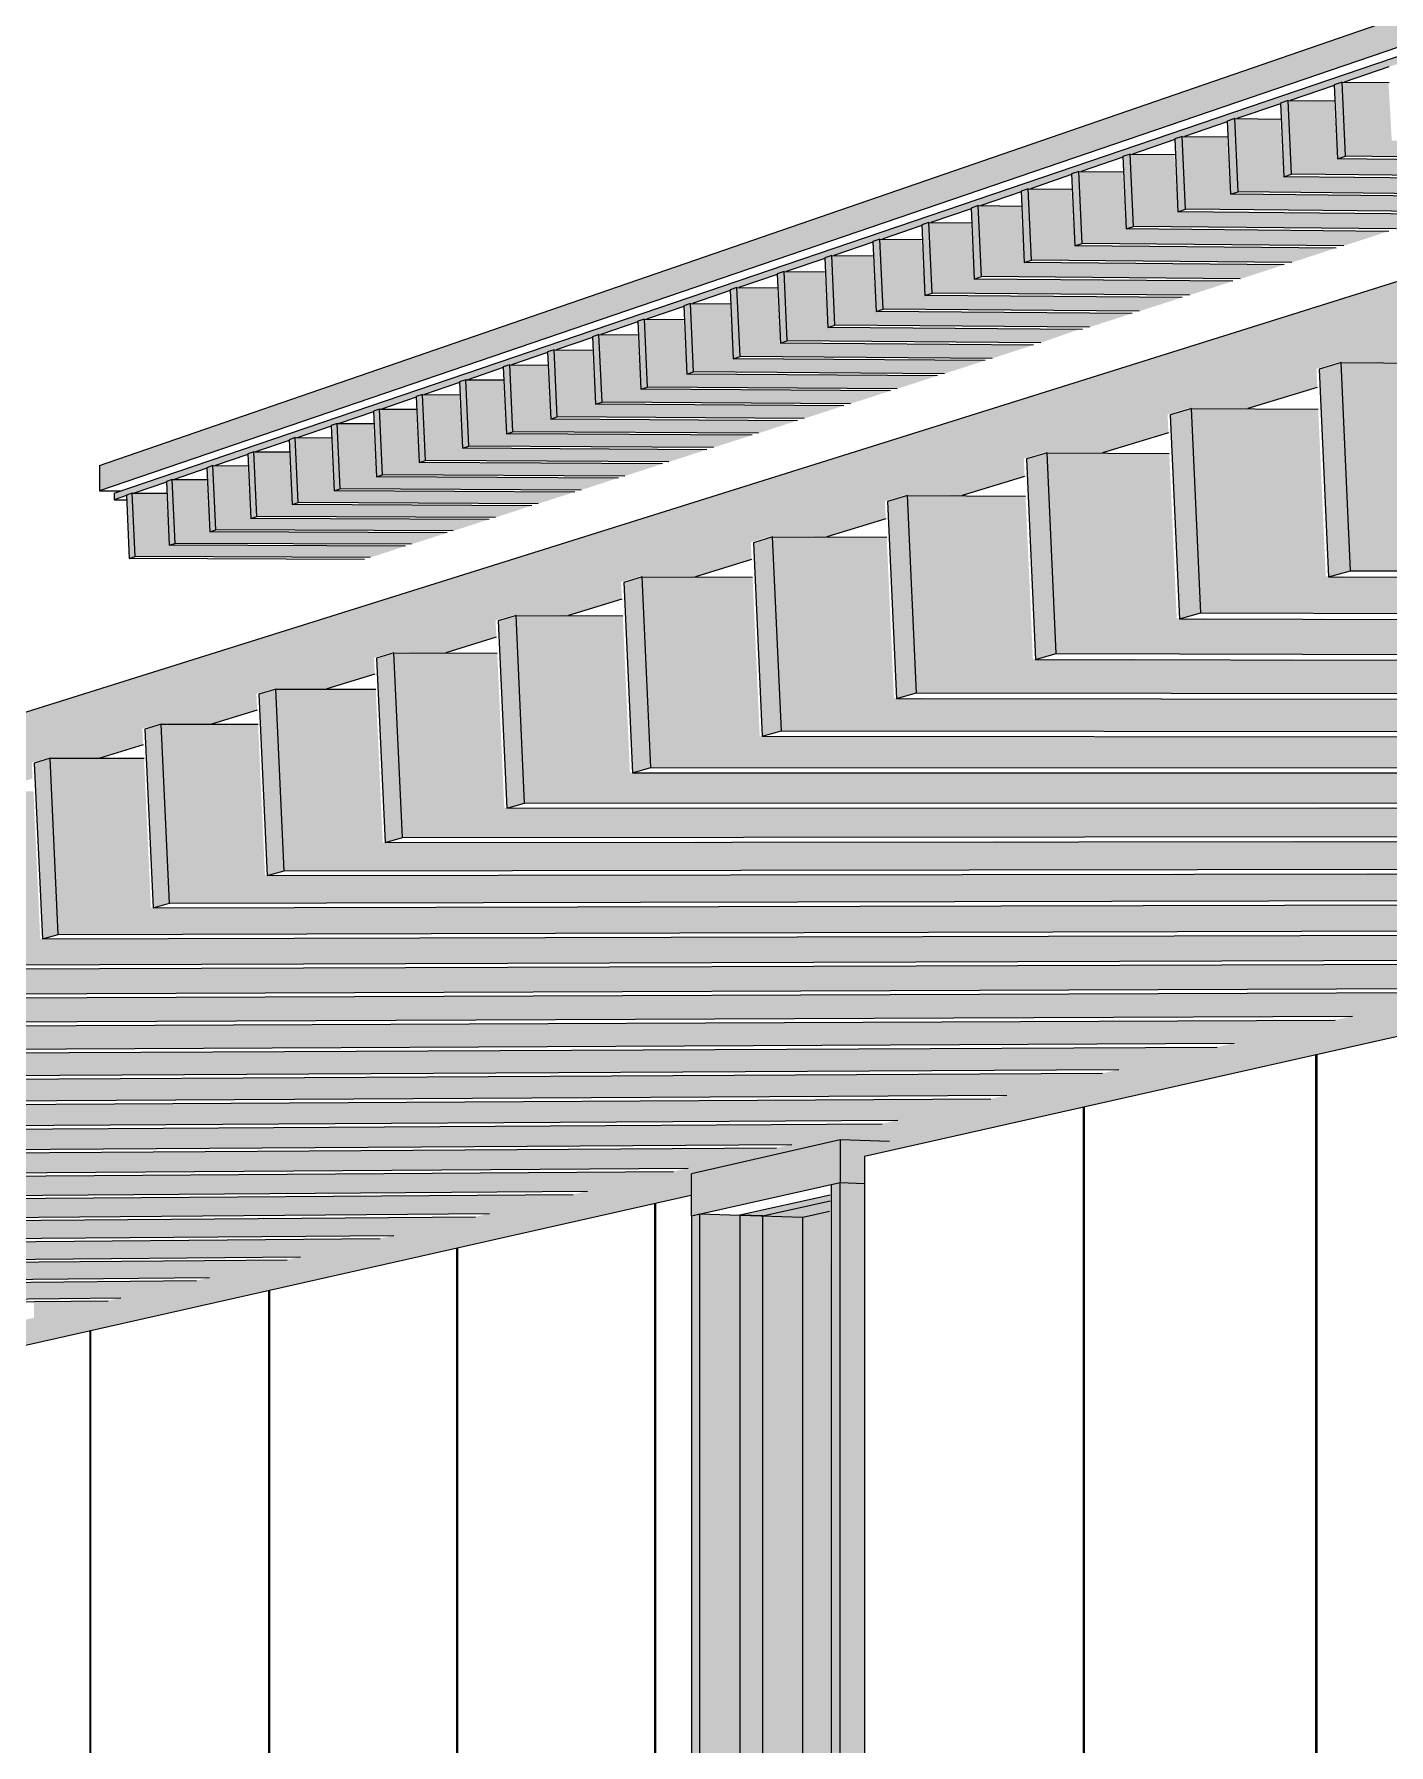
# Model space of a CAD drawing. Header units: inches. Extents: x 30681 to 92461, y -36095 to 66.
# Drawn here: x 30682.6339 to 30682.6865, y 60.0468 to 60.1133 of the extents above; entities that cross this region are included whole.
import ezdxf

# ---------------------------------------------------------------- set-up
doc = ezdxf.new("R2010")
doc.units = ezdxf.units.IN
doc.header["$MEASUREMENT"] = 0
for name, color, linetype, lineweight in [('A-CLNG', 13, 'Continuous', 13), ('A-GLAZ-CURT', 52, 'Continuous', 9), ('A-GLAZ-CWMG', 51, 'Continuous', 9), ('A-ROOF', 132, 'Continuous', 13), ('A-WALL-PATT', 111, 'Continuous', 13), ('L-SITE-WALL', 31, 'Continuous', 13), ('S-BEAM', 12, 'Continuous', 9)]:
    doc.layers.add(name, color=color, linetype=linetype, lineweight=lineweight)

# ---------------------------------------------------------------- blocks, each defined once
blk = doc.blocks.new('FP_13-Entrance - Xcel')
at = {"layer": 'A-WALL-PATT', "lineweight": 9}
for p, q in [((-2804.181589, 59.989916), (-2804.181589, 60.073654)), ((-2804.181541, 60.032228), (-2804.181541, 60.073665)), ((-2804.190626, 60.031334), (-2804.190626, 60.07162)), ((-2804.19058, 59.990194), (-2804.19058, 60.07163))]:
    blk.add_line(p, q, dxfattribs=at)
blk = doc.blocks.new('FP_30-Entrance - Xcel')
at = {"layer": 'A-WALL-PATT', "lineweight": 9}
for p, q in [((-2804.207281, 60.029693), (-2804.207281, 60.06787)), ((-2804.20724, 59.990707), (-2804.20724, 60.067879)), ((-2804.214971, 59.990945), (-2804.214971, 60.066139)), ((-2804.214932, 60.02894), (-2804.214932, 60.066148)), ((-2804.222278, 60.028216), (-2804.222278, 60.064494)), ((-2804.222241, 59.991169), (-2804.222241, 60.064502)), ((-2804.229231, 59.991385), (-2804.229231, 60.062929)), ((-2804.229196, 60.027535), (-2804.229196, 60.062937))]:
    blk.add_line(p, q, dxfattribs=at)

msp = doc.modelspace()

# ---------------------------------------------------------------- hatches: boundary and pattern name
at = {"layer": 'A-CLNG'}
msp.add_hatch(color=256, dxfattribs=at).paths.add_polyline_path([(30682.535861, 60.040375), (30682.544131, 60.042267), (30682.544131, 60.042759), (30682.56451, 60.047404), (30682.56589, 60.047346), (30682.56589, 60.047135), (30682.6594, 60.068212), (30682.6594, 60.069032), (30682.665182, 60.07035), (30682.667135, 60.070284), (30682.667135, 60.069929), (30682.703396, 60.078093), (30682.703668, 60.078117), (30682.704333, 60.078234), (30682.704333, 60.078156), (30682.704378, 60.078166), (30682.704378, 60.078277), (30682.805586, 60.101031), (30682.805794, 60.101034), (30682.805794, 60.101099), (30682.806697, 60.101331), (30682.806697, 60.102255), (30682.857817, 60.113867), (30682.857817, 60.114257), (30682.873855, 60.117912), (30682.875364, 60.117853), (30682.954906, 60.135921), (30682.954906, 60.136386), (30683.233541, 60.199932), (30683.233219, 60.199974), (30683.233219, 60.200511), (30683.228742, 60.199487), (30683.201492, 60.201623), (30683.201492, 60.193254), (30683.197036, 60.192235), (30683.171703, 60.194064), (30683.171703, 60.186441), (30683.167555, 60.185492), (30683.143943, 60.187066), (30683.143943, 60.180092), (30683.140072, 60.179207), (30683.118011, 60.180566), (30683.118011, 60.174161), (30683.11439, 60.173333), (30683.093733, 60.174513), (30683.093733, 60.168608), (30683.090339, 60.167832), (30683.070955, 60.16886), (30683.070955, 60.163399), (30683.067767, 60.162669), (30683.049542, 60.163567), (30683.049542, 60.158501), (30683.046542, 60.157815), (30683.029376, 60.158602), (30683.029376, 60.153889), (30683.026547, 60.153242), (30683.01035, 60.153933), (30683.01035, 60.149537), (30683.007679, 60.148927), (30682.99237, 60.149535), (30682.99237, 60.145425), (30682.989844, 60.144847), (30682.975353, 60.145385), (30682.975353, 60.141533), (30682.97296, 60.140986), (30682.959223, 60.141461), (30682.959223, 60.137844), (30682.956953, 60.137325), (30682.943913, 60.137745), (30682.943913, 60.134342), (30682.941756, 60.133849), (30682.929361, 60.134222), (30682.929361, 60.131014), (30682.927309, 60.130545), (30682.915513, 60.130876), (30682.915513, 60.127847), (30682.913559, 60.1274), (30682.902318, 60.127694), (30682.902318, 60.124829), (30682.900455, 60.124403), (30682.889732, 60.124664), (30682.889732, 60.12195), (30682.887954, 60.121544), (30682.877713, 60.121776), (30682.877713, 60.119202), (30682.876015, 60.118813), (30682.866225, 60.119019), (30682.866225, 60.116574), (30682.8646, 60.116202), (30682.855232, 60.116386), (30682.855232, 60.11406), (30682.853676, 60.113704), (30682.844703, 60.113867), (30682.844703, 60.111652), (30682.843212, 60.111311), (30682.834609, 60.111455), (30682.834609, 60.109343), (30682.833179, 60.109016), (30682.824924, 60.109144), (30682.824924, 60.107128), (30682.823552, 60.106814), (30682.815624, 60.106928), (30682.815624, 60.105001), (30682.814306, 60.104699), (30682.806686, 60.1048), (30682.806686, 60.102957), (30682.805419, 60.102667), (30682.79809, 60.102755), (30682.79809, 60.100991), (30682.79687, 60.100712), (30682.789816, 60.100789), (30682.789816, 60.099098), (30682.788641, 60.09883), (30682.781846, 60.098898), (30682.781846, 60.097275), (30682.780714, 60.097016), (30682.774163, 60.097076), (30682.774163, 60.095518), (30682.773003, 60.095269), (30682.766754, 60.09532), (30682.766754, 60.093824), (30682.765701, 60.093583), (30682.759603, 60.093627), (30682.759603, 60.092188), (30682.758586, 60.091956), (30682.752697, 60.091994), (30682.752697, 60.090609), (30682.751714, 60.090384), (30682.746023, 60.090416), (30682.746023, 60.089082), (30682.745074, 60.088865), (30682.739571, 60.088892), (30682.739571, 60.087607), (30682.738488, 60.087397), (30682.733329, 60.087419), (30682.733329, 60.086179), (30682.73244, 60.085976), (30682.727287, 60.085993), (30682.727287, 60.084797), (30682.726427, 60.0846), (30682.721436, 60.084614), (30682.721418, 60.083455), (30682.720602, 60.083268), (30682.715767, 60.083269), (30682.715767, 60.082162), (30682.714959, 60.081977), (30682.710271, 60.081984), (30682.710271, 60.080905), (30682.709487, 60.080726), (30682.70494, 60.08073), (30682.70494, 60.079686), (30682.704181, 60.079512), (30682.699768, 60.079513), (30682.699768, 60.078503), (30682.699031, 60.078335), (30682.694748, 60.078333), (30682.694748, 60.077355), (30682.694032, 60.077191), (30682.689872, 60.077178), (30682.689872, 60.07624), (30682.689176, 60.076081), (30682.685135, 60.076075), (30682.685125, 60.075154), (30682.684458, 60.075002), (30682.68053, 60.074994), (30682.68053, 60.074103), (30682.679873, 60.073953), (30682.676053, 60.073944), (30682.676053, 60.073079), (30682.675413, 60.072933), (30682.671697, 60.072922), (30682.671697, 60.072083), (30682.671075, 60.071941), (30682.667459, 60.071929), (30682.667459, 60.071114), (30682.666854, 60.070975), (30682.663334, 60.07096), (30682.663334, 60.07017), (30682.662744, 60.070035), (30682.659316, 60.070021), (30682.659316, 60.069251), (30682.658742, 60.06912), (30682.655402, 60.069104), (30682.655402, 60.068356), (30682.654843, 60.068228), (30682.651588, 60.068212), (30682.651588, 60.067484), (30682.651043, 60.067359), (30682.647871, 60.067342), (30682.647871, 60.066633), (30682.647339, 60.066512), (30682.644245, 60.066494), (30682.644245, 60.065804), (30682.643727, 60.065686), (30682.640709, 60.065667), (30682.640709, 60.064996), (30682.640204, 60.06488), (30682.637259, 60.06486), (30682.637259, 60.064206), (30682.636765, 60.064094), (30682.633892, 60.064073), (30682.633892, 60.063436), (30682.63341, 60.063326), (30682.630604, 60.063305), (30682.630604, 60.062684), (30682.630133, 60.062577), (30682.627393, 60.062556), (30682.627393, 60.06195), (30682.626934, 60.061845), (30682.624257, 60.061823), (30682.624257, 60.061233), (30682.623808, 60.06113), (30682.621193, 60.061108), (30682.621193, 60.060532), (30682.620754, 60.060431), (30682.618197, 60.060393), (30682.618197, 60.059847), (30682.617769, 60.059749), (30682.615269, 60.059726), (30682.615269, 60.059177), (30682.61485, 60.059081), (30682.612406, 60.059059), (30682.612406, 60.058522), (30682.611996, 60.058428), (30682.609606, 60.058406), (30682.609606, 60.057882), (30682.609204, 60.05779), (30682.606866, 60.057767), (30682.606866, 60.057255), (30682.606473, 60.057165), (30682.604184, 60.057142), (30682.604184, 60.056642), (30682.6038, 60.056554), (30682.60156, 60.056531), (30682.60156, 60.056042), (30682.601184, 60.055956), (30682.59899, 60.055932), (30682.598984, 60.055453), (30682.598622, 60.05537), (30682.596474, 60.055346), (30682.596474, 60.054878), (30682.596114, 60.054796), (30682.59398, 60.054772), (30682.59398, 60.054308), (30682.593657, 60.054234), (30682.591596, 60.054211), (30682.591596, 60.053763), (30682.59125, 60.053683), (30682.58923, 60.05363), (30682.58923, 60.053222), (30682.588891, 60.053144), (30682.586912, 60.05312), (30682.586912, 60.052691), (30682.586579, 60.052615), (30682.584639, 60.052592), (30682.584639, 60.052171), (30682.584313, 60.052097), (30682.582371, 60.052073), (30682.582371, 60.051653), (30682.582091, 60.051589), (30682.580225, 60.051549), (30682.580225, 60.051162), (30682.579912, 60.05109), (30682.578082, 60.051036), (30682.578082, 60.050672), (30682.577774, 60.050601), (30682.575979, 60.050578), (30682.575979, 60.050191), (30682.575677, 60.050122), (30682.573916, 60.050099), (30682.573916, 60.049719), (30682.57362, 60.049651), (30682.571891, 60.049628), (30682.571891, 60.049256), (30682.5716, 60.049189), (30682.569904, 60.049166), (30682.569904, 60.048801), (30682.569618, 60.048736), (30682.566037, 60.048687), (30682.566037, 60.047917), (30682.565762, 60.047854), (30682.564156, 60.047831), (30682.564156, 60.047487), (30682.563886, 60.047425), (30682.562308, 60.047402), (30682.562308, 60.047064), (30682.562043, 60.047003), (30682.560493, 60.046981), (30682.560493, 60.046649), (30682.560232, 60.046589), (30682.556957, 60.046537), (30682.556957, 60.04584), (30682.556705, 60.045783), (30682.553541, 60.045735), (30682.553541, 60.045059), (30682.553298, 60.045003), (30682.551877, 60.044962), (30682.551877, 60.044678), (30682.551638, 60.044624), (30682.548631, 60.044577), (30682.548631, 60.043936), (30682.5484, 60.043883), (30682.547048, 60.043832), (30682.547048, 60.043574), (30682.546821, 60.043522), (30682.543959, 60.043476), (30682.543959, 60.042868), (30682.543739, 60.042817), (30682.542452, 60.042796), (30682.542452, 60.042523), (30682.542236, 60.042473), (30682.538073, 60.042374), (30682.538073, 60.041521), (30682.537867, 60.041474), (30682.535861, 60.04144), (30682.535861, 60.040858)], flags=0)
at = {"layer": 'A-GLAZ-CURT', "transparency": 33554458}
msp.add_hatch(color=256, dxfattribs=at).paths.add_polyline_path([(30682.661322, 60.031148), (30682.664844, 60.031508), (30682.664828, 60.068201), (30682.661322, 60.067399), (30682.661322, 60.031511)], flags=0)
at = {"layer": 'A-GLAZ-CWMG'}
for points in [[(30682.659434, 60.067399), (30682.665216, 60.068686), (30682.665216, 60.070346), (30682.659434, 60.069028), (30682.659434, 60.068208)], [(30682.666162, 60.068656), (30682.666162, 60.069704), (30682.667135, 60.069929), (30682.667135, 60.070284), (30682.665216, 60.070346), (30682.665216, 60.068686)], [(30682.664872, 60.030677), (30682.665216, 60.030711), (30682.665216, 60.068686), (30682.664872, 60.068609), (30682.664872, 60.033231)], [(30682.666162, 60.030698), (30682.666162, 60.068656), (30682.665216, 60.068686), (30682.665216, 60.030711)], [(30682.659434, 60.030136), (30682.659766, 60.030169), (30682.659766, 60.067473), (30682.659434, 60.067399), (30682.659434, 60.033236)], [(30682.659766, 60.030985), (30682.661322, 60.031148), (30682.661322, 60.067425), (30682.659766, 60.067473), (30682.659766, 60.031101)], [(30682.661322, 60.031148), (30682.662987, 60.031323), (30682.66301, 60.03181), (30682.663154, 60.031885), (30682.663763, 60.03195), (30682.663763, 60.067351), (30682.661322, 60.067399), (30682.661322, 60.031461)]]:
    msp.add_hatch(color=256, dxfattribs=at).paths.add_polyline_path(points, flags=0)
at = {"layer": 'A-ROOF'}
h = msp.add_hatch(color=256, dxfattribs=at)
h.paths.add_polyline_path([(30682.636432, 60.095569), (30682.804873, 60.153081), (30682.804873, 60.154642), (30682.636432, 60.096544)], flags=0)
h.paths.add_polyline_path([(30683.464938, 60.378452), (30683.742189, 60.473116), (30683.742189, 60.477942), (30683.458749, 60.380178)], flags=0)
h = msp.add_hatch(color=256, dxfattribs=at)
h.paths.add_polyline_path([(30682.636997, 60.095215), (30682.804872, 60.152206), (30682.804872, 60.152613), (30682.636997, 60.095469)], flags=0)
h.paths.add_polyline_path([(30683.468441, 60.377478), (30683.475295, 60.379805), (30683.475293, 60.379905), (30683.478863, 60.381117), (30683.479042, 60.381077), (30683.500377, 60.38832), (30683.500374, 60.388422), (30683.504107, 60.389689), (30683.504287, 60.389647), (30683.526609, 60.397226), (30683.526606, 60.39733), (30683.530512, 60.398656), (30683.530692, 60.398612), (30683.554072, 60.406549), (30683.554069, 60.406656), (30683.558161, 60.408045), (30683.558342, 60.407998), (30683.582856, 60.416321), (30683.582853, 60.41643), (30683.587144, 60.417887), (30683.587325, 60.417838), (30683.613057, 60.426573), (30683.613054, 60.426685), (30683.61756, 60.428215), (30683.617741, 60.428163), (30683.644784, 60.437344), (30683.644781, 60.437459), (30683.649517, 60.439067), (30683.649698, 60.439012), (30683.678154, 60.448673), (30683.678151, 60.448791), (30683.683136, 60.450484), (30683.683316, 60.450425), (30683.713299, 60.460604), (30683.713296, 60.460725), (30683.71855, 60.462509), (30683.718729, 60.462448), (30683.742277, 60.470442), (30683.742277, 60.4717), (30683.46681, 60.377933)], flags=0)
msp.add_hatch(color=256, dxfattribs=at).paths.add_polyline_path([(30682.53673, 60.054951), (30682.537115, 60.054955), (30682.537291, 60.055009), (30682.537271, 60.055408), (30682.537533, 60.055488), (30682.538912, 60.055502), (30682.539107, 60.055562), (30682.539087, 60.055965), (30682.539354, 60.056047), (30682.540746, 60.05606), (30682.54096, 60.056125), (30682.54094, 60.056533), (30682.541212, 60.056616), (30682.542617, 60.05663), (30682.542851, 60.056701), (30682.542831, 60.057113), (30682.543108, 60.057198), (30682.544527, 60.057211), (30682.544781, 60.057288), (30682.544761, 60.057704), (30682.545044, 60.057791), (30682.546476, 60.057804), (30682.546752, 60.057888), (30682.546731, 60.058308), (30682.54702, 60.058397), (30682.548466, 60.05841), (30682.548764, 60.0585), (30682.548743, 60.058925), (30682.549038, 60.059016), (30682.550498, 60.059028), (30682.550819, 60.059126), (30682.550798, 60.059555), (30682.5511, 60.059648), (30682.552574, 60.05966), (30682.552919, 60.059765), (30682.552897, 60.060199), (30682.553206, 60.060293), (30682.554694, 60.060305), (30682.555064, 60.060418), (30682.555043, 60.060856), (30682.555358, 60.060953), (30682.556861, 60.060964), (30682.557257, 60.061085), (30682.557235, 60.061529), (30682.557558, 60.061627), (30682.559076, 60.061638), (30682.559499, 60.061767), (30682.559477, 60.062216), (30682.559806, 60.062317), (30682.56134, 60.062328), (30682.561791, 60.062465), (30682.561769, 60.062918), (30682.562106, 60.063022), (30682.563656, 60.063032), (30682.564136, 60.063178), (30682.564114, 60.063637), (30682.564459, 60.063743), (30682.566024, 60.063753), (30682.566535, 60.063909), (30682.566513, 60.064373), (30682.566866, 60.064481), (30682.568448, 60.06449), (30682.568991, 60.064656), (30682.568968, 60.065125), (30682.569329, 60.065236), (30682.570927, 60.065245), (30682.571504, 60.065421), (30682.571481, 60.065896), (30682.57185, 60.066009), (30682.573466, 60.066018), (30682.574077, 60.066204), (30682.574054, 60.066685), (30682.574433, 60.066801), (30682.576066, 60.066809), (30682.576713, 60.067006), (30682.57669, 60.067492), (30682.577077, 60.067611), (30682.578728, 60.067619), (30682.579414, 60.067828), (30682.57939, 60.06832), (30682.579787, 60.068442), (30682.581456, 60.068449), (30682.582181, 60.06867), (30682.582157, 60.069169), (30682.582564, 60.069293), (30682.584252, 60.0693), (30682.585018, 60.069533), (30682.584994, 60.070038), (30682.585412, 60.070166), (30682.587118, 60.070172), (30682.587928, 60.070419), (30682.587903, 60.07093), (30682.588331, 60.071061), (30682.590057, 60.071067), (30682.590912, 60.071327), (30682.590887, 60.071845), (30682.591327, 60.07198), (30682.593073, 60.071984), (30682.593975, 60.072259), (30682.59395, 60.072784), (30682.5944, 60.072922), (30682.596167, 60.072926), (30682.597118, 60.073215), (30682.597093, 60.073747), (30682.597556, 60.073889), (30682.599343, 60.073892), (30682.600346, 60.074198), (30682.60032, 60.074737), (30682.600796, 60.074882), (30682.602604, 60.074885), (30682.603662, 60.075207), (30682.603636, 60.075753), (30682.604124, 60.075903), (30682.605954, 60.075904), (30682.607069, 60.076244), (30682.607042, 60.076797), (30682.607544, 60.076951), (30682.609397, 60.076952), (30682.610571, 60.077309), (30682.610544, 60.077871), (30682.611061, 60.078029), (30682.612936, 60.078029), (30682.614173, 60.078405), (30682.614146, 60.078975), (30682.614677, 60.079138), (30682.616575, 60.079137), (30682.617878, 60.079533), (30682.617851, 60.080111), (30682.618397, 60.080278), (30682.62032, 60.080276), (30682.621691, 60.080694), (30682.621664, 60.08128), (30682.622226, 60.081452), (30682.624173, 60.081449), (30682.625618, 60.081888), (30682.62559, 60.082483), (30682.626169, 60.082661), (30682.628141, 60.082656), (30682.629662, 60.083119), (30682.629634, 60.083723), (30682.63023, 60.083906), (30682.632229, 60.0839), (30682.63383, 60.084387), (30682.633801, 60.085001), (30682.634416, 60.085189), (30682.636445, 60.085183), (30682.638127, 60.085695), (30682.638097, 60.086318), (30682.638732, 60.086512), (30682.640792, 60.086506), (30682.642559, 60.087044), (30682.642529, 60.087676), (30682.643184, 60.087877), (30682.645276, 60.087871), (30682.647133, 60.088436), (30682.647103, 60.089078), (30682.647778, 60.089286), (30682.649904, 60.089279), (30682.651855, 60.089873), (30682.651825, 60.090526), (30682.652523, 60.09074), (30682.654683, 60.090733), (30682.656734, 60.091358), (30682.656703, 60.092022), (30682.657424, 60.092243), (30682.65962, 60.092236), (30682.661776, 60.092892), (30682.661745, 60.093567), (30682.662491, 60.093796), (30682.664723, 60.093789), (30682.666991, 60.094479), (30682.666959, 60.095166), (30682.667731, 60.095402), (30682.670001, 60.095395), (30682.672387, 60.096121), (30682.672355, 60.09682), (30682.673153, 60.097065), (30682.675462, 60.097057), (30682.677974, 60.097821), (30682.677942, 60.098532), (30682.678768, 60.098786), (30682.681118, 60.098778), (30682.683762, 60.099583), (30682.683729, 60.100307), (30682.684586, 60.100569), (30682.686978, 60.100561), (30682.689763, 60.101409), (30682.689729, 60.102146), (30682.690618, 60.102419), (30682.693053, 60.10241), (30682.695987, 60.103303), (30682.695953, 60.104054), (30682.696876, 60.104337), (30682.69941, 60.104345), (30682.702449, 60.10527), (30682.702414, 60.106035), (30682.703372, 60.106329), (30682.705899, 60.106319), (30682.709161, 60.107312), (30682.709126, 60.108092), (30682.710122, 60.108398), (30682.712697, 60.108388), (30682.716139, 60.109436), (30682.716104, 60.110231), (30682.717139, 60.110549), (30682.719765, 60.110539), (30682.723399, 60.111645), (30682.723363, 60.112457), (30682.72444, 60.112787), (30682.727119, 60.112777), (30682.730958, 60.113945), (30682.730921, 60.114774), (30682.732043, 60.115118), (30682.734776, 60.115107), (30682.738835, 60.116343), (30682.738797, 60.117189), (30682.739968, 60.117547), (30682.74262, 60.117494), (30682.747051, 60.118843), (30682.747012, 60.119707), (30682.748233, 60.120081), (30682.750932, 60.120024), (30682.755627, 60.121453), (30682.755588, 60.122336), (30682.756863, 60.122727), (30682.759609, 60.122665), (30682.764588, 60.12418), (30682.764549, 60.125083), (30682.765882, 60.125492), (30682.768677, 60.125424), (30682.773962, 60.127032), (30682.773921, 60.127956), (30682.775317, 60.128384), (30682.778162, 60.128311), (30682.783775, 60.130019), (30682.783734, 60.130964), (30682.785196, 60.131413), (30682.788094, 60.131333), (30682.794062, 60.133149), (30682.79402, 60.134118), (30682.795553, 60.134588), (30682.798506, 60.134501), (30682.804856, 60.136434), (30682.804813, 60.137426), (30682.806423, 60.13792), (30682.809432, 60.137826), (30682.816196, 60.139885), (30682.816152, 60.140903), (30682.817845, 60.141422), (30682.820912, 60.14132), (30682.822995, 60.141954), (30682.822806, 60.146377), (30682.53673, 60.05657), (30682.53673, 60.056191)], flags=0)
at = {"layer": 'L-SITE-WALL'}
h = msp.add_hatch(color=256, dxfattribs=at)
h.paths.add_polyline_path([(30682.664776, 59.952632), (30682.664776, 59.988161), (30682.663758, 59.988201), (30682.663758, 59.952793), (30682.663974, 59.952759)], flags=0)
h.paths.add_polyline_path([(30682.663758, 59.990696), (30682.664776, 59.9907), (30682.664776, 60.029401), (30682.663758, 60.029301), (30682.663758, 59.990927)], flags=0)
h.paths.add_polyline_path([(30682.663758, 60.03195), (30682.664776, 60.032059), (30682.664776, 60.067581), (30682.663758, 60.067352), (30682.663758, 60.032067)], flags=0)
at = {"layer": 'S-BEAM'}
for points in [[(30682.684549, 60.108463), (30682.684855, 60.108564), (30682.684726, 60.111447), (30682.68442, 60.111343)], [(30682.695295, 60.108449), (30682.697146, 60.109048), (30682.686656, 60.109167), (30682.686527, 60.111425), (30682.684727, 60.111418), (30682.684855, 60.108564), (30682.693327, 60.10847)], [(30682.682455, 60.10777), (30682.682757, 60.10787), (30682.682628, 60.110735), (30682.682326, 60.110632)], [(30682.693141, 60.107759), (30682.694967, 60.108351), (30682.684535, 60.108465), (30682.684406, 60.110713), (30682.682629, 60.110706), (30682.682757, 60.10787), (30682.691118, 60.10778)], [(30682.680387, 60.107086), (30682.680685, 60.107185), (30682.680557, 60.110031), (30682.680259, 60.10993)], [(30682.691013, 60.107078), (30682.692817, 60.107662), (30682.682441, 60.107773), (30682.682312, 60.110011), (30682.680558, 60.110003), (30682.680685, 60.107185), (30682.688938, 60.107099)], [(30682.678345, 60.106411), (30682.678639, 60.106509), (30682.678512, 60.109337), (30682.678218, 60.109237)], [(30682.688912, 60.106405), (30682.690693, 60.106982), (30682.680373, 60.107089), (30682.680245, 60.109317), (30682.678514, 60.109308), (30682.678639, 60.106509), (30682.686786, 60.106427)], [(30682.676329, 60.105745), (30682.67662, 60.105841), (30682.676493, 60.108651), (30682.676202, 60.108553)], [(30682.686838, 60.105741), (30682.688596, 60.106311), (30682.678331, 60.106414), (30682.678204, 60.108632), (30682.676494, 60.108623), (30682.67662, 60.105841), (30682.686771, 60.105742)], [(30682.674338, 60.105086), (30682.674625, 60.105181), (30682.674499, 60.107974), (30682.674212, 60.107877)], [(30682.684789, 60.105085), (30682.686526, 60.105648), (30682.676315, 60.105747), (30682.676189, 60.107956), (30682.6745, 60.107946), (30682.674625, 60.105181), (30682.684647, 60.105086)], [(30682.672371, 60.104436), (30682.672655, 60.10453), (30682.67253, 60.107305), (30682.672246, 60.107209)], [(30682.682765, 60.104437), (30682.684481, 60.104993), (30682.674324, 60.105089), (30682.674199, 60.107288), (30682.672531, 60.107277), (30682.672655, 60.10453), (30682.68255, 60.104439)], [(30682.670429, 60.103794), (30682.670709, 60.103886), (30682.670585, 60.106645), (30682.670304, 60.10655)], [(30682.680766, 60.103797), (30682.682461, 60.104346), (30682.672358, 60.104438), (30682.672233, 60.106628), (30682.670586, 60.106617), (30682.670709, 60.103886), (30682.68048, 60.1038)], [(30682.66851, 60.103159), (30682.668787, 60.103251), (30682.668663, 60.105993), (30682.668387, 60.105899), (30682.668489, 60.103634)], [(30682.678792, 60.103165), (30682.680466, 60.103708), (30682.670416, 60.103796), (30682.670291, 60.105977), (30682.668665, 60.105965), (30682.668787, 60.103251), (30682.672352, 60.10322)], [(30682.666615, 60.102533), (30682.666889, 60.102623), (30682.666765, 60.105348), (30682.666492, 60.105255), (30682.666565, 60.103636)], [(30682.676841, 60.102541), (30682.678495, 60.103077), (30682.668498, 60.103162), (30682.668374, 60.105333), (30682.666767, 60.105321), (30682.666889, 60.102623), (30682.672337, 60.102578)], [(30682.664743, 60.101914), (30682.665013, 60.102003), (30682.66489, 60.104711), (30682.66462, 60.10462), (30682.664665, 60.103638)], [(30682.674914, 60.101924), (30682.676548, 60.102453), (30682.666602, 60.102535), (30682.666479, 60.104697), (30682.664892, 60.104684), (30682.665013, 60.102003), (30682.672322, 60.101945)], [(30682.662893, 60.101302), (30682.66316, 60.10139), (30682.663038, 60.104082), (30682.662771, 60.103992), (30682.662787, 60.103641)], [(30682.67301, 60.101314), (30682.674502, 60.101838), (30682.66473, 60.101916), (30682.664608, 60.104068), (30682.663039, 60.104055), (30682.66316, 60.10139), (30682.672308, 60.10132)], [(30682.661065, 60.100697), (30682.661329, 60.100785), (30682.661208, 60.103461), (30682.660944, 60.103371)], [(30682.671129, 60.100712), (30682.672724, 60.101229), (30682.662881, 60.101304), (30682.662759, 60.103447), (30682.661209, 60.103434), (30682.661329, 60.100785), (30682.668605, 60.100731)], [(30682.659259, 60.1001), (30682.65952, 60.100186), (30682.659399, 60.102847), (30682.659138, 60.102758)], [(30682.66927, 60.100117), (30682.670846, 60.100627), (30682.661053, 60.1007), (30682.660932, 60.102834), (30682.6594, 60.10282), (30682.65952, 60.100186), (30682.66859, 60.100122)], [(30682.65571, 60.098927), (30682.655965, 60.099011), (30682.655845, 60.10164), (30682.655591, 60.101553)], [(30682.665616, 60.098947), (30682.667156, 60.099446), (30682.657462, 60.099512), (30682.657342, 60.101628), (30682.655847, 60.101613), (30682.655965, 60.099011), (30682.664819, 60.098953)], [(30682.657474, 60.09951), (30682.657732, 60.099595), (30682.657612, 60.10224), (30682.657354, 60.102152)], [(30682.667432, 60.099529), (30682.66899, 60.100033), (30682.659247, 60.100102), (30682.659126, 60.102227), (30682.657613, 60.102213), (30682.657732, 60.099595), (30682.666693, 60.099534)], [(30682.653967, 60.09835), (30682.654219, 60.098434), (30682.6541, 60.101047), (30682.653848, 60.100962)], [(30682.663822, 60.098373), (30682.665343, 60.098866), (30682.655698, 60.098929), (30682.655579, 60.101036), (30682.654101, 60.101021), (30682.654219, 60.098434), (30682.662967, 60.098378)], [(30682.652244, 60.097781), (30682.652493, 60.097863), (30682.652374, 60.100461), (30682.652126, 60.100377)], [(30682.662048, 60.097805), (30682.663551, 60.098292), (30682.653955, 60.098352), (30682.653836, 60.100451), (30682.652376, 60.100435), (30682.652493, 60.097863), (30682.661137, 60.09781)], [(30682.684197, 60.092221), (30682.685055, 60.092463), (30682.684692, 60.10055), (30682.683835, 60.100288), (30682.684188, 60.09241)], [(30682.759603, 60.092188), (30682.759603, 60.093627), (30682.690092, 60.093931), (30682.689797, 60.100513), (30682.684692, 60.10055), (30682.685055, 60.092463), (30682.758719, 60.092191)], [(30682.650541, 60.097217), (30682.650787, 60.097299), (30682.650669, 60.099882), (30682.650423, 60.099799)], [(30682.660294, 60.097244), (30682.66178, 60.097725), (30682.652232, 60.097783), (30682.652114, 60.099872), (30682.65067, 60.099856), (30682.650787, 60.097299), (30682.65933, 60.097249)], [(30682.648857, 60.096661), (30682.6491, 60.096741), (30682.648983, 60.09931), (30682.64874, 60.099227)], [(30682.65856, 60.096689), (30682.66003, 60.097165), (30682.650529, 60.097219), (30682.650411, 60.0993), (30682.648984, 60.099284), (30682.6491, 60.096741), (30682.657543, 60.096694)], [(30682.647192, 60.09611), (30682.647433, 60.09619), (30682.647316, 60.098744), (30682.647076, 60.098662)], [(30682.656846, 60.09614), (30682.658299, 60.09661), (30682.648845, 60.096663), (30682.648728, 60.098734), (30682.647317, 60.098718), (30682.647433, 60.09619), (30682.649333, 60.09618)], [(30682.678403, 60.090591), (30682.679231, 60.090824), (30682.678873, 60.098767), (30682.678046, 60.098514), (30682.67832, 60.092428)], [(30682.752697, 60.090609), (30682.752697, 60.091994), (30682.684089, 60.092239), (30682.683797, 60.098735), (30682.678873, 60.098767), (30682.679231, 60.090824), (30682.751826, 60.090611)], [(30682.643919, 60.095028), (30682.644154, 60.095106), (30682.644039, 60.097631), (30682.643804, 60.097551)], [(30682.653476, 60.095061), (30682.654896, 60.095521), (30682.645535, 60.095568), (30682.645419, 60.097622), (30682.64404, 60.097605), (30682.644154, 60.095106), (30682.649306, 60.095081)], [(30682.645547, 60.095566), (30682.645784, 60.095645), (30682.645668, 60.098184), (30682.645431, 60.098103)], [(30682.655152, 60.095597), (30682.656588, 60.096063), (30682.647181, 60.096112), (30682.647064, 60.098175), (30682.645669, 60.098158), (30682.645784, 60.095645), (30682.649319, 60.095627)], [(30682.64231, 60.094496), (30682.642543, 60.094573), (30682.642428, 60.097084), (30682.642196, 60.097005)], [(30682.651819, 60.094531), (30682.653224, 60.094985), (30682.643908, 60.09503), (30682.643793, 60.097076), (30682.642429, 60.097058), (30682.642543, 60.094573), (30682.649293, 60.094542)], [(30682.67281, 60.089016), (30682.673609, 60.089241), (30682.673257, 60.097047), (30682.672459, 60.096802), (30682.672655, 60.092446)], [(30682.746023, 60.089082), (30682.746023, 60.090416), (30682.678298, 60.090608), (30682.678009, 60.097019), (30682.673257, 60.097047), (30682.673609, 60.089241), (30682.745164, 60.089084)], [(30682.640719, 60.09397), (30682.640949, 60.094046), (30682.640835, 60.096543), (30682.640605, 60.096465)], [(30682.650181, 60.094006), (30682.651569, 60.094456), (30682.642299, 60.094498), (30682.642184, 60.096535), (30682.640836, 60.096517), (30682.640949, 60.094046), (30682.64928, 60.09401)], [(30682.639146, 60.09345), (30682.639373, 60.093525), (30682.639259, 60.096008), (30682.639032, 60.095931)], [(30682.64856, 60.093487), (30682.649934, 60.093932), (30682.640708, 60.093972), (30682.640594, 60.096001), (30682.63926, 60.095983), (30682.639373, 60.093525), (30682.644, 60.093506)], [(30682.63759, 60.092935), (30682.637814, 60.093009), (30682.637701, 60.095479), (30682.637477, 60.095402)], [(30682.646958, 60.092974), (30682.648316, 60.093414), (30682.639135, 60.093451), (30682.639021, 60.095472), (30682.637702, 60.095454), (30682.637814, 60.093009), (30682.643987, 60.092986)], [(30682.667409, 60.087496), (30682.668181, 60.087714), (30682.667834, 60.095385), (30682.667062, 60.095149), (30682.667342, 60.088975)], [(30682.739571, 60.087607), (30682.739571, 60.088892), (30682.672708, 60.089033), (30682.672422, 60.095362), (30682.667834, 60.095385), (30682.668181, 60.087714), (30682.738723, 60.087608)], [(30682.662188, 60.086027), (30682.662935, 60.086237), (30682.662593, 60.093779), (30682.661847, 60.093551), (30682.662054, 60.088991)], [(30682.733329, 60.086179), (30682.733329, 60.087419), (30682.667309, 60.087511), (30682.667026, 60.09376), (30682.662593, 60.093779), (30682.662935, 60.086237), (30682.732739, 60.086179)], [(30682.657141, 60.084606), (30682.657863, 60.08481), (30682.657526, 60.092227), (30682.656804, 60.092006), (30682.656941, 60.089006)], [(30682.727287, 60.084797), (30682.727287, 60.085993), (30682.662092, 60.086041), (30682.661812, 60.092211), (30682.657526, 60.092227), (30682.657863, 60.08481), (30682.726462, 60.084797)], [(30682.652257, 60.083232), (30682.652956, 60.083428), (30682.652623, 60.090724), (30682.651925, 60.090511), (30682.651993, 60.089021)], [(30682.652956, 60.083428), (30682.721436, 60.083459), (30682.721436, 60.084614), (30682.657046, 60.08462), (30682.65677, 60.090713), (30682.652623, 60.090724), (30682.652701, 60.089019)], [(30682.647529, 60.081901), (30682.648206, 60.082092), (30682.647878, 60.08927), (30682.647204, 60.089035)], [(30682.648206, 60.082092), (30682.715767, 60.082162), (30682.715767, 60.083278), (30682.652165, 60.083245), (30682.651891, 60.089262), (30682.647878, 60.08927), (30682.647889, 60.089033)], [(30682.642951, 60.080613), (30682.643606, 60.080797), (30682.643283, 60.087862), (30682.642628, 60.087662)], [(30682.643606, 60.080797), (30682.710271, 60.080905), (30682.710271, 60.081984), (30682.64744, 60.081914), (30682.647169, 60.087856), (30682.643283, 60.087862)], [(30682.638514, 60.079364), (30682.639149, 60.079543), (30682.63883, 60.086498), (30682.638196, 60.086304)], [(30682.639149, 60.079543), (30682.70494, 60.079686), (30682.70494, 60.08073), (30682.642863, 60.080624), (30682.642595, 60.086495), (30682.63883, 60.086498)], [(30682.634212, 60.078153), (30682.634828, 60.078326), (30682.634514, 60.085175), (30682.633898, 60.084987)], [(30682.634828, 60.078326), (30682.699768, 60.078503), (30682.699768, 60.079513), (30682.638429, 60.079375), (30682.638163, 60.085174), (30682.634514, 60.085175)], [(30682.630637, 60.077147), (30682.694748, 60.077355), (30682.694748, 60.078333), (30682.634129, 60.078164), (30682.633866, 60.083894), (30682.630327, 60.083893)], [(30682.626571, 60.076003), (30682.689872, 60.07624), (30682.689872, 60.077188), (30682.629959, 60.076989), (30682.629698, 60.082651), (30682.626265, 60.082648)], [(30682.622623, 60.074892), (30682.685135, 60.075156), (30682.685135, 60.076075), (30682.625912, 60.075849), (30682.625654, 60.081444), (30682.622321, 60.08144), (30682.622612, 60.075135)], [(30682.61879, 60.073813), (30682.68053, 60.074103), (30682.68053, 60.074994), (30682.621983, 60.074742), (30682.621728, 60.080272), (30682.618491, 60.080266), (30682.618728, 60.075145)], [(30682.615065, 60.072764), (30682.676053, 60.073079), (30682.676053, 60.073944), (30682.618168, 60.073667), (30682.617915, 60.079133), (30682.61477, 60.079126), (30682.614954, 60.075154)], [(30682.611444, 60.071745), (30682.671697, 60.072083), (30682.671697, 60.072922), (30682.61446, 60.072623), (30682.61421, 60.078026), (30682.611153, 60.078018), (30682.611286, 60.075164)], [(30682.607924, 60.070754), (30682.667459, 60.071114), (30682.667459, 60.071929), (30682.610856, 60.071608), (30682.610608, 60.07695), (30682.607636, 60.07694), (30682.607719, 60.075173)], [(30682.604499, 60.06979), (30682.663334, 60.07017), (30682.663334, 60.070962), (30682.607351, 60.070621), (30682.607064, 60.075903), (30682.604215, 60.075892), (30682.604248, 60.075182)], [(30682.601167, 60.068853), (30682.659316, 60.069251), (30682.659316, 60.070021), (30682.603942, 60.06966), (30682.603658, 60.074884), (30682.600886, 60.074872)], [(30682.597923, 60.067939), (30682.655402, 60.068356), (30682.655402, 60.069104), (30682.600624, 60.068726), (30682.600344, 60.073891), (30682.597645, 60.073879)], [(30682.594763, 60.06705), (30682.651588, 60.067484), (30682.651588, 60.068212), (30682.597394, 60.067816), (30682.597117, 60.072925), (30682.594489, 60.072912)], [(30682.591686, 60.066184), (30682.647871, 60.066633), (30682.647871, 60.067342), (30682.594248, 60.06693), (30682.593975, 60.071984), (30682.591415, 60.07197)], [(30682.588687, 60.06534), (30682.644245, 60.065804), (30682.644245, 60.066494), (30682.591184, 60.066067), (30682.590913, 60.071066), (30682.588419, 60.071052)], [(30682.585763, 60.064517), (30682.640709, 60.064996), (30682.640709, 60.065667), (30682.588197, 60.065225), (30682.58793, 60.070172), (30682.585498, 60.070157)], [(30682.582912, 60.063715), (30682.637259, 60.064206), (30682.637259, 60.06486), (30682.585285, 60.064405), (30682.585021, 60.0693), (30682.58265, 60.069284)]]:
    msp.add_hatch(color=256, dxfattribs=at).paths.add_polyline_path(points, flags=0)

# ---------------------------------------------------------------- linework, layer by layer
at = {"layer": 'A-GLAZ-CURT'}
for p, q in [((30682.664828, 60.068201), (30682.661322, 60.067425)), ((30682.662211, 60.067398), (30682.664828, 60.067975)), ((30682.661322, 60.067425), (30682.661322, 60.031148)), ((30682.662211, 60.067398), (30682.661322, 60.067425)), ((30682.662211, 60.031241), (30682.662211, 60.067398))]:
    msp.add_line(p, q, dxfattribs=at)
at = {"layer": 'A-GLAZ-CWMG'}
for p, q in [((30682.665216, 60.070346), (30682.659434, 60.069028)), ((30682.665216, 60.070346), (30682.665216, 60.068686)), ((30682.667135, 60.070284), (30682.665216, 60.070346)), ((30682.659434, 60.067399), (30682.659434, 60.069028)), ((30682.659434, 60.067399), (30682.665216, 60.068686)), ((30682.664872, 60.068609), (30682.665216, 60.068686)), ((30682.664872, 60.068609), (30682.664872, 60.030677)), ((30682.665216, 60.068686), (30682.666162, 60.068656)), ((30682.665216, 60.068686), (30682.666162, 60.068656)), ((30682.665216, 60.030711), (30682.665216, 60.068686)), ((30682.659434, 60.067399), (30682.659766, 60.067473)), ((30682.659434, 60.067399), (30682.659434, 60.030136)), ((30682.659766, 60.067473), (30682.661322, 60.067425)), ((30682.659766, 60.030169), (30682.659766, 60.067473)), ((30682.661322, 60.067425), (30682.663763, 60.067351)), ((30682.663763, 60.067351), (30682.6648, 60.067578)), ((30682.663763, 60.03194), (30682.663763, 60.067351))]:
    msp.add_line(p, q, dxfattribs=at)
at = {"layer": 'A-ROOF'}
for p, q in [((30682.636432, 60.096544), (30682.804873, 60.154642)), ((30682.804873, 60.153081), (30682.636432, 60.095569)), ((30682.636997, 60.095469), (30682.804872, 60.152613)), ((30682.53673, 60.05657), (30682.822806, 60.146377)), ((30682.686541, 60.112034), (30682.684809, 60.111446)), ((30682.68442, 60.111314), (30682.68271, 60.110734)), ((30682.682327, 60.110603), (30682.680639, 60.11003)), ((30682.680259, 60.109902), (30682.678594, 60.109336)), ((30682.678218, 60.109209), (30682.676574, 60.10865)), ((30682.676203, 60.108524), (30682.67458, 60.107973)), ((30682.674212, 60.107849), (30682.67261, 60.107305)), ((30682.672247, 60.107181), (30682.670664, 60.106644)), ((30682.670305, 60.106522), (30682.668743, 60.105992)), ((30682.668387, 60.105871), (30682.666844, 60.105347)), ((30682.666493, 60.105228), (30682.664969, 60.104711)), ((30682.664621, 60.104592), (30682.663116, 60.104082)), ((30682.662772, 60.103965), (30682.661285, 60.10346)), ((30682.660944, 60.103344), (30682.659476, 60.102846)), ((30682.659139, 60.102731), (30682.657689, 60.102239)), ((30682.657355, 60.102126), (30682.655922, 60.101639)), ((30682.653849, 60.100935), (30682.65245, 60.100461)), ((30682.655592, 60.101527), (30682.654176, 60.101047)), ((30682.652126, 60.100351), (30682.650744, 60.099881)), ((30682.650424, 60.099773), (30682.649058, 60.099309)), ((30682.64874, 60.099201), (30682.647391, 60.098743)), ((30682.683762, 60.099583), (30682.681066, 60.098762)), ((30682.647076, 60.098636), (30682.645742, 60.098183)), ((30682.645431, 60.098078), (30682.644113, 60.09763)), ((30682.677974, 60.097821), (30682.675418, 60.097043)), ((30682.642196, 60.09698), (30682.640908, 60.096542)), ((30682.643805, 60.097526), (30682.642501, 60.097083)), ((30682.636432, 60.096544), (30682.636432, 60.095569)), ((30682.640606, 60.09644), (30682.639332, 60.096007)), ((30682.639033, 60.095906), (30682.637774, 60.095478)), ((30682.672387, 60.096121), (30682.669962, 60.095383)), ((30682.636432, 60.095569), (30682.637269, 60.095565)), ((30682.636997, 60.095469), (30682.636997, 60.095215)), ((30682.637477, 60.095378), (30682.636997, 60.095215)), ((30682.636997, 60.095215), (30682.637481, 60.095212)), ((30682.666991, 60.094479), (30682.6647, 60.093782)), ((30682.661776, 60.092892), (30682.659592, 60.092227)), ((30682.656734, 60.091358), (30682.654661, 60.090727)), ((30682.651855, 60.089873), (30682.649887, 60.089274)), ((30682.647133, 60.088436), (30682.645263, 60.087867)), ((30682.642559, 60.087044), (30682.640784, 60.086504)), ((30682.638127, 60.085695), (30682.636441, 60.085182))]:
    msp.add_line(p, q, dxfattribs=at)
at = {"layer": 'L-SITE-WALL'}
for p, q in [((30682.703415, 60.07809), (30682.666162, 60.069704)), ((30682.666162, 60.069704), (30682.666162, 59.950211)), ((30682.659418, 60.068186), (30682.565193, 60.046974))]:
    msp.add_line(p, q, dxfattribs=at)
at = {"layer": 'S-BEAM'}
for p, q in [((30682.684726, 60.111447), (30682.68442, 60.111343)), ((30682.68442, 60.111343), (30682.684549, 60.108463)), ((30682.684855, 60.108564), (30682.684726, 60.111447)), ((30682.684726, 60.111447), (30682.686555, 60.111424)), ((30682.682628, 60.110735), (30682.682326, 60.110632)), ((30682.682326, 60.110632), (30682.682455, 60.10777)), ((30682.682757, 60.10787), (30682.682628, 60.110735)), ((30682.682628, 60.110735), (30682.684434, 60.110713)), ((30682.680557, 60.110031), (30682.680259, 60.10993)), ((30682.680259, 60.10993), (30682.680387, 60.107086)), ((30682.680685, 60.107185), (30682.680557, 60.110031)), ((30682.680557, 60.110031), (30682.68234, 60.11001)), ((30682.678512, 60.109337), (30682.678218, 60.109237)), ((30682.678218, 60.109237), (30682.678345, 60.106411)), ((30682.678639, 60.106509), (30682.678512, 60.109337)), ((30682.678512, 60.109337), (30682.680273, 60.109317)), ((30682.676493, 60.108651), (30682.676202, 60.108553)), ((30682.676202, 60.108553), (30682.676329, 60.105745)), ((30682.67662, 60.105841), (30682.676493, 60.108651)), ((30682.676493, 60.108651), (30682.678232, 60.108632)), ((30682.684549, 60.108463), (30682.684855, 60.108564)), ((30682.694981, 60.108348), (30682.684549, 60.108463)), ((30682.695295, 60.108449), (30682.684855, 60.108564)), ((30682.674499, 60.107974), (30682.674212, 60.107877)), ((30682.674212, 60.107877), (30682.674338, 60.105086)), ((30682.674625, 60.105181), (30682.674499, 60.107974)), ((30682.674499, 60.107974), (30682.676216, 60.107956)), ((30682.682455, 60.10777), (30682.682757, 60.10787)), ((30682.69283, 60.107659), (30682.682455, 60.10777)), ((30682.693141, 60.107759), (30682.682757, 60.10787)), ((30682.67253, 60.107305), (30682.672246, 60.107209)), ((30682.672246, 60.107209), (30682.672371, 60.104436)), ((30682.672655, 60.10453), (30682.67253, 60.107305)), ((30682.67253, 60.107305), (30682.674225, 60.107288)), ((30682.680387, 60.107086), (30682.680685, 60.107185)), ((30682.690707, 60.10698), (30682.680387, 60.107086)), ((30682.691013, 60.107078), (30682.680685, 60.107185)), ((30682.670585, 60.106645), (30682.670304, 60.10655)), ((30682.670304, 60.10655), (30682.670429, 60.103794)), ((30682.670709, 60.103886), (30682.670585, 60.106645)), ((30682.670585, 60.106645), (30682.672259, 60.106628)), ((30682.678345, 60.106411), (30682.678639, 60.106509)), ((30682.68861, 60.106308), (30682.678345, 60.106411)), ((30682.688912, 60.106405), (30682.678639, 60.106509)), ((30682.668663, 60.105993), (30682.668387, 60.105899)), ((30682.668387, 60.105899), (30682.66851, 60.103159)), ((30682.668787, 60.103251), (30682.668663, 60.105993)), ((30682.668663, 60.105993), (30682.670317, 60.105976)), ((30682.676329, 60.105745), (30682.67662, 60.105841)), ((30682.686539, 60.105645), (30682.676329, 60.105745)), ((30682.686838, 60.105741), (30682.67662, 60.105841)), ((30682.666765, 60.105348), (30682.666492, 60.105255)), ((30682.666492, 60.105255), (30682.666615, 60.102533)), ((30682.666889, 60.102623), (30682.666765, 60.105348)), ((30682.666765, 60.105348), (30682.668399, 60.105332)), ((30682.674338, 60.105086), (30682.674625, 60.105181)), ((30682.684494, 60.104991), (30682.674338, 60.105086)), ((30682.684789, 60.105085), (30682.674625, 60.105181)), ((30682.66489, 60.104711), (30682.66462, 60.10462)), ((30682.66462, 60.10462), (30682.664743, 60.101914)), ((30682.665013, 60.102003), (30682.66489, 60.104711)), ((30682.66489, 60.104711), (30682.666505, 60.104696)), ((30682.672371, 60.104436), (30682.672655, 60.10453)), ((30682.682474, 60.104344), (30682.67238, 60.104436)), ((30682.682765, 60.104437), (30682.672655, 60.10453)), ((30682.663038, 60.104082), (30682.662771, 60.103992)), ((30682.662771, 60.103992), (30682.662893, 60.101302)), ((30682.66316, 60.10139), (30682.663038, 60.104082)), ((30682.663038, 60.104082), (30682.664633, 60.104068)), ((30682.670429, 60.103794), (30682.670709, 60.103886)), ((30682.680478, 60.103705), (30682.670429, 60.103794)), ((30682.680766, 60.103797), (30682.670709, 60.103886)), ((30682.661208, 60.103461), (30682.660944, 60.103371)), ((30682.660944, 60.103371), (30682.661065, 60.100697)), ((30682.661329, 60.100785), (30682.661208, 60.103461)), ((30682.661208, 60.103461), (30682.662783, 60.103447)), ((30682.66851, 60.103159), (30682.668787, 60.103251)), ((30682.678507, 60.103074), (30682.66851, 60.103159)), ((30682.678792, 60.103165), (30682.668787, 60.103251)), ((30682.659399, 60.102847), (30682.659138, 60.102758)), ((30682.659138, 60.102758), (30682.659259, 60.1001)), ((30682.65952, 60.100186), (30682.659399, 60.102847)), ((30682.659399, 60.102847), (30682.660956, 60.102834)), ((30682.666615, 60.102533), (30682.666889, 60.102623)), ((30682.67656, 60.102451), (30682.666615, 60.102533)), ((30682.676841, 60.102541), (30682.666889, 60.102623)), ((30682.655845, 60.10164), (30682.655591, 60.101553)), ((30682.655965, 60.099011), (30682.655845, 60.10164)), ((30682.655845, 60.10164), (30682.657366, 60.101628)), ((30682.657612, 60.10224), (30682.657354, 60.102152)), ((30682.657354, 60.102152), (30682.657474, 60.09951)), ((30682.657732, 60.099595), (30682.657612, 60.10224)), ((30682.657612, 60.10224), (30682.65915, 60.102227)), ((30682.664743, 60.101914), (30682.665013, 60.102003)), ((30682.674637, 60.101835), (30682.664743, 60.101914)), ((30682.674914, 60.101924), (30682.665013, 60.102003)), ((30682.6541, 60.101047), (30682.653848, 60.100962)), ((30682.653848, 60.100962), (30682.653967, 60.09835)), ((30682.654219, 60.098434), (30682.6541, 60.101047)), ((30682.6541, 60.101047), (30682.655603, 60.101036)), ((30682.655591, 60.101553), (30682.65571, 60.098927)), ((30682.662893, 60.101302), (30682.66316, 60.10139)), ((30682.672736, 60.101227), (30682.662893, 60.101302)), ((30682.67301, 60.101314), (30682.66316, 60.10139)), ((30682.652374, 60.100461), (30682.652126, 60.100377)), ((30682.652126, 60.100377), (30682.652244, 60.097781)), ((30682.652493, 60.097863), (30682.652374, 60.100461)), ((30682.652374, 60.100461), (30682.65386, 60.10045)), ((30682.661065, 60.100697), (30682.661329, 60.100785)), ((30682.670858, 60.100625), (30682.661065, 60.100697)), ((30682.671129, 60.100712), (30682.661329, 60.100785)), ((30682.684692, 60.10055), (30682.683835, 60.100288)), ((30682.683835, 60.100288), (30682.684197, 60.092221)), ((30682.685055, 60.092463), (30682.684692, 60.10055)), ((30682.684692, 60.10055), (30682.689797, 60.100513)), ((30682.650669, 60.099882), (30682.650423, 60.099799)), ((30682.650423, 60.099799), (30682.650541, 60.097217)), ((30682.650787, 60.097299), (30682.650669, 60.099882)), ((30682.650669, 60.099882), (30682.652137, 60.099872)), ((30682.659259, 60.1001), (30682.65952, 60.100186)), ((30682.669002, 60.100031), (30682.659259, 60.1001)), ((30682.66927, 60.100117), (30682.65952, 60.100186)), ((30682.648983, 60.09931), (30682.64874, 60.099227)), ((30682.64874, 60.099227), (30682.648857, 60.096661)), ((30682.6491, 60.096741), (30682.648983, 60.09931)), ((30682.648983, 60.09931), (30682.650434, 60.0993)), ((30682.65571, 60.098927), (30682.655965, 60.099011)), ((30682.665616, 60.098947), (30682.655965, 60.099011)), ((30682.657474, 60.09951), (30682.657732, 60.099595)), ((30682.667168, 60.099444), (30682.657474, 60.09951)), ((30682.667432, 60.099529), (30682.657732, 60.099595)), ((30682.647316, 60.098744), (30682.647076, 60.098662)), ((30682.647076, 60.098662), (30682.647192, 60.09611)), ((30682.647433, 60.09619), (30682.647316, 60.098744)), ((30682.647316, 60.098744), (30682.648751, 60.098734)), ((30682.653967, 60.09835), (30682.654219, 60.098434)), ((30682.663563, 60.09829), (30682.653967, 60.09835)), ((30682.663822, 60.098373), (30682.654219, 60.098434)), ((30682.665355, 60.098864), (30682.65571, 60.098927)), ((30682.678873, 60.098767), (30682.678046, 60.098514)), ((30682.678046, 60.098514), (30682.678403, 60.090591)), ((30682.679231, 60.090824), (30682.678873, 60.098767)), ((30682.678873, 60.098767), (30682.683797, 60.098735)), ((30682.644039, 60.097631), (30682.643804, 60.097551)), ((30682.644154, 60.095106), (30682.644039, 60.097631)), ((30682.644039, 60.097631), (30682.645441, 60.097622)), ((30682.645668, 60.098184), (30682.645431, 60.098103)), ((30682.645431, 60.098103), (30682.645547, 60.095566)), ((30682.645784, 60.095645), (30682.645668, 60.098184)), ((30682.645668, 60.098184), (30682.647087, 60.098175)), ((30682.652244, 60.097781), (30682.652493, 60.097863)), ((30682.661792, 60.097723), (30682.652244, 60.097781)), ((30682.662048, 60.097805), (30682.652493, 60.097863)), ((30682.642428, 60.097084), (30682.642196, 60.097005)), ((30682.642196, 60.097005), (30682.64231, 60.094496)), ((30682.642543, 60.094573), (30682.642428, 60.097084)), ((30682.642428, 60.097084), (30682.643815, 60.097076)), ((30682.643804, 60.097551), (30682.643919, 60.095028)), ((30682.650541, 60.097217), (30682.650787, 60.097299)), ((30682.660041, 60.097163), (30682.650541, 60.097217)), ((30682.660294, 60.097244), (30682.650787, 60.097299)), ((30682.673257, 60.097047), (30682.672459, 60.096802)), ((30682.673609, 60.089241), (30682.673257, 60.097047)), ((30682.673257, 60.097047), (30682.678009, 60.097019)), ((30682.640835, 60.096543), (30682.640605, 60.096465)), ((30682.640605, 60.096465), (30682.640719, 60.09397)), ((30682.640949, 60.094046), (30682.640835, 60.096543)), ((30682.640835, 60.096543), (30682.642206, 60.096535)), ((30682.648857, 60.096661), (30682.6491, 60.096741)), ((30682.65831, 60.096609), (30682.648857, 60.096661)), ((30682.65856, 60.096689), (30682.6491, 60.096741)), ((30682.672459, 60.096802), (30682.67281, 60.089016)), ((30682.639259, 60.096008), (30682.639032, 60.095931)), ((30682.639032, 60.095931), (30682.639146, 60.09345)), ((30682.639373, 60.093525), (30682.639259, 60.096008)), ((30682.639259, 60.096008), (30682.640615, 60.096001)), ((30682.645547, 60.095566), (30682.645784, 60.095645)), ((30682.655152, 60.095597), (30682.645784, 60.095645)), ((30682.647192, 60.09611), (30682.647433, 60.09619)), ((30682.656599, 60.096061), (30682.647192, 60.09611)), ((30682.656846, 60.09614), (30682.647433, 60.09619)), ((30682.637701, 60.095479), (30682.637477, 60.095402)), ((30682.637477, 60.095402), (30682.63759, 60.092935)), ((30682.637814, 60.093009), (30682.637701, 60.095479)), ((30682.637701, 60.095479), (30682.639042, 60.095472)), ((30682.643919, 60.095028), (30682.644154, 60.095106)), ((30682.653235, 60.094984), (30682.643919, 60.095028)), ((30682.653476, 60.095061), (30682.644154, 60.095106)), ((30682.654907, 60.095519), (30682.645547, 60.095566)), ((30682.667834, 60.095385), (30682.667062, 60.095149)), ((30682.667062, 60.095149), (30682.667409, 60.087496)), ((30682.668181, 60.087714), (30682.667834, 60.095385)), ((30682.667834, 60.095385), (30682.672422, 60.095362)), ((30682.64231, 60.094496), (30682.642543, 60.094573)), ((30682.65158, 60.094454), (30682.64231, 60.094496)), ((30682.651819, 60.094531), (30682.642543, 60.094573)), ((30682.640719, 60.09397), (30682.640949, 60.094046)), ((30682.649944, 60.09393), (30682.640719, 60.09397)), ((30682.650181, 60.094006), (30682.640949, 60.094046)), ((30682.662593, 60.093779), (30682.661847, 60.093551)), ((30682.662935, 60.086237), (30682.662593, 60.093779)), ((30682.662593, 60.093779), (30682.667026, 60.09376)), ((30682.63759, 60.092935), (30682.637814, 60.093009)), ((30682.646958, 60.092974), (30682.637814, 60.093009)), ((30682.639146, 60.09345), (30682.639373, 60.093525)), ((30682.648327, 60.093412), (30682.639146, 60.09345)), ((30682.64856, 60.093487), (30682.639373, 60.093525)), ((30682.661847, 60.093551), (30682.662188, 60.086027)), ((30682.646726, 60.0929), (30682.63759, 60.092935)), ((30682.684197, 60.092221), (30682.685055, 60.092463)), ((30682.685055, 60.092463), (30682.759603, 60.092188)), ((30682.657526, 60.092227), (30682.656804, 60.092006)), ((30682.656804, 60.092006), (30682.657141, 60.084606)), ((30682.657863, 60.08481), (30682.657526, 60.092227)), ((30682.657526, 60.092227), (30682.661812, 60.092211)), ((30682.684197, 60.092221), (30682.758586, 60.091956)), ((30682.652623, 60.090724), (30682.651925, 60.090511)), ((30682.651925, 60.090511), (30682.652257, 60.083232)), ((30682.652956, 60.083428), (30682.652623, 60.090724)), ((30682.652623, 60.090724), (30682.65677, 60.090713)), ((30682.678403, 60.090591), (30682.679231, 60.090824)), ((30682.678403, 60.090591), (30682.751714, 60.090384)), ((30682.679231, 60.090824), (30682.752697, 60.090609)), ((30682.647878, 60.08927), (30682.647202, 60.089063)), ((30682.647202, 60.089063), (30682.647529, 60.081901)), ((30682.648206, 60.082092), (30682.647878, 60.08927)), ((30682.647878, 60.08927), (30682.651891, 60.089262)), ((30682.67281, 60.089016), (30682.673609, 60.089241)), ((30682.67281, 60.089016), (30682.745074, 60.088865)), ((30682.673609, 60.089241), (30682.746023, 60.089082)), ((30682.643283, 60.087862), (30682.642628, 60.087662)), ((30682.642628, 60.087662), (30682.642951, 60.080613)), ((30682.643606, 60.080797), (30682.643283, 60.087862)), ((30682.643283, 60.087862), (30682.647169, 60.087856)), ((30682.667409, 60.087496), (30682.668181, 60.087714)), ((30682.668181, 60.087714), (30682.739571, 60.087607)), ((30682.667409, 60.087496), (30682.738653, 60.087397)), ((30682.63883, 60.086498), (30682.638196, 60.086304)), ((30682.639149, 60.079543), (30682.63883, 60.086498)), ((30682.63883, 60.086498), (30682.642595, 60.086495)), ((30682.638196, 60.086304), (30682.638514, 60.079364)), ((30682.662188, 60.086027), (30682.662935, 60.086237)), ((30682.662188, 60.086027), (30682.73244, 60.085976)), ((30682.662935, 60.086237), (30682.733329, 60.086179)), ((30682.634514, 60.085175), (30682.633898, 60.084987)), ((30682.633898, 60.084987), (30682.634212, 60.078153)), ((30682.634828, 60.078326), (30682.634514, 60.085175)), ((30682.634514, 60.085175), (30682.638163, 60.085174)), ((30682.657141, 60.084606), (30682.657863, 60.08481)), ((30682.657141, 60.084606), (30682.726427, 60.0846)), ((30682.657863, 60.08481), (30682.727287, 60.084797)), ((30682.652257, 60.083232), (30682.652956, 60.083428)), ((30682.652257, 60.083232), (30682.720602, 60.083268)), ((30682.652956, 60.083428), (30682.721436, 60.083459)), ((30682.647529, 60.081901), (30682.648206, 60.082092)), ((30682.647529, 60.081901), (30682.714959, 60.081977)), ((30682.648206, 60.082092), (30682.715767, 60.082162)), ((30682.642951, 60.080613), (30682.643606, 60.080797)), ((30682.642951, 60.080613), (30682.709487, 60.080726)), ((30682.643606, 60.080797), (30682.710271, 60.080905)), ((30682.639149, 60.079543), (30682.70494, 60.079686)), ((30682.638514, 60.079364), (30682.639149, 60.079543)), ((30682.638514, 60.079364), (30682.704181, 60.079512)), ((30682.634828, 60.078326), (30682.699768, 60.078503)), ((30682.634212, 60.078153), (30682.699031, 60.078335)), ((30682.634212, 60.078153), (30682.634828, 60.078326)), ((30682.63004, 60.076979), (30682.694032, 60.077191)), ((30682.630637, 60.077147), (30682.694748, 60.077355)), ((30682.625991, 60.075839), (30682.689176, 60.076081)), ((30682.626571, 60.076003), (30682.689872, 60.07624)), ((30682.622623, 60.074892), (30682.685135, 60.075156)), ((30682.62206, 60.074733), (30682.684458, 60.075002)), ((30682.618243, 60.073659), (30682.679873, 60.073953)), ((30682.61879, 60.073813), (30682.68053, 60.074103)), ((30682.615065, 60.072764), (30682.676053, 60.073079)), ((30682.614533, 60.072615), (30682.675413, 60.072933)), ((30682.610928, 60.0716), (30682.671075, 60.071941)), ((30682.611444, 60.071745), (30682.671697, 60.072083)), ((30682.607924, 60.070754), (30682.667459, 60.071114)), ((30682.607421, 60.070613), (30682.666854, 60.070975)), ((30682.60401, 60.069653), (30682.662744, 60.070035)), ((30682.604499, 60.06979), (30682.663334, 60.07017)), ((30682.600691, 60.068719), (30682.658742, 60.06912)), ((30682.601167, 60.068853), (30682.659316, 60.069251)), ((30682.597459, 60.067809), (30682.654843, 60.068228)), ((30682.597923, 60.067939), (30682.655402, 60.068356)), ((30682.594312, 60.066923), (30682.651043, 60.067359)), ((30682.594763, 60.06705), (30682.651588, 60.067484)), ((30682.591246, 60.06606), (30682.647339, 60.066512)), ((30682.591686, 60.066184), (30682.647871, 60.066633)), ((30682.588687, 60.06534), (30682.644245, 60.065804)), ((30682.588258, 60.065219), (30682.643727, 60.065686)), ((30682.585345, 60.0644), (30682.640204, 60.06488)), ((30682.585763, 60.064517), (30682.640709, 60.064996)), ((30682.582505, 60.0636), (30682.636765, 60.064094)), ((30682.582912, 60.063715), (30682.637259, 60.064206))]:
    msp.add_line(p, q, dxfattribs=at)

# ---------------------------------------------------------------- block references
at = {"layer": 'L-SITE-WALL', "lineweight": 9}
for name in ['FP_13-Entrance - Xcel', 'FP_30-Entrance - Xcel']:
    msp.add_blockref(name, (33486.865296, 0), dxfattribs=at)

doc.saveas('drawing.dxf')
